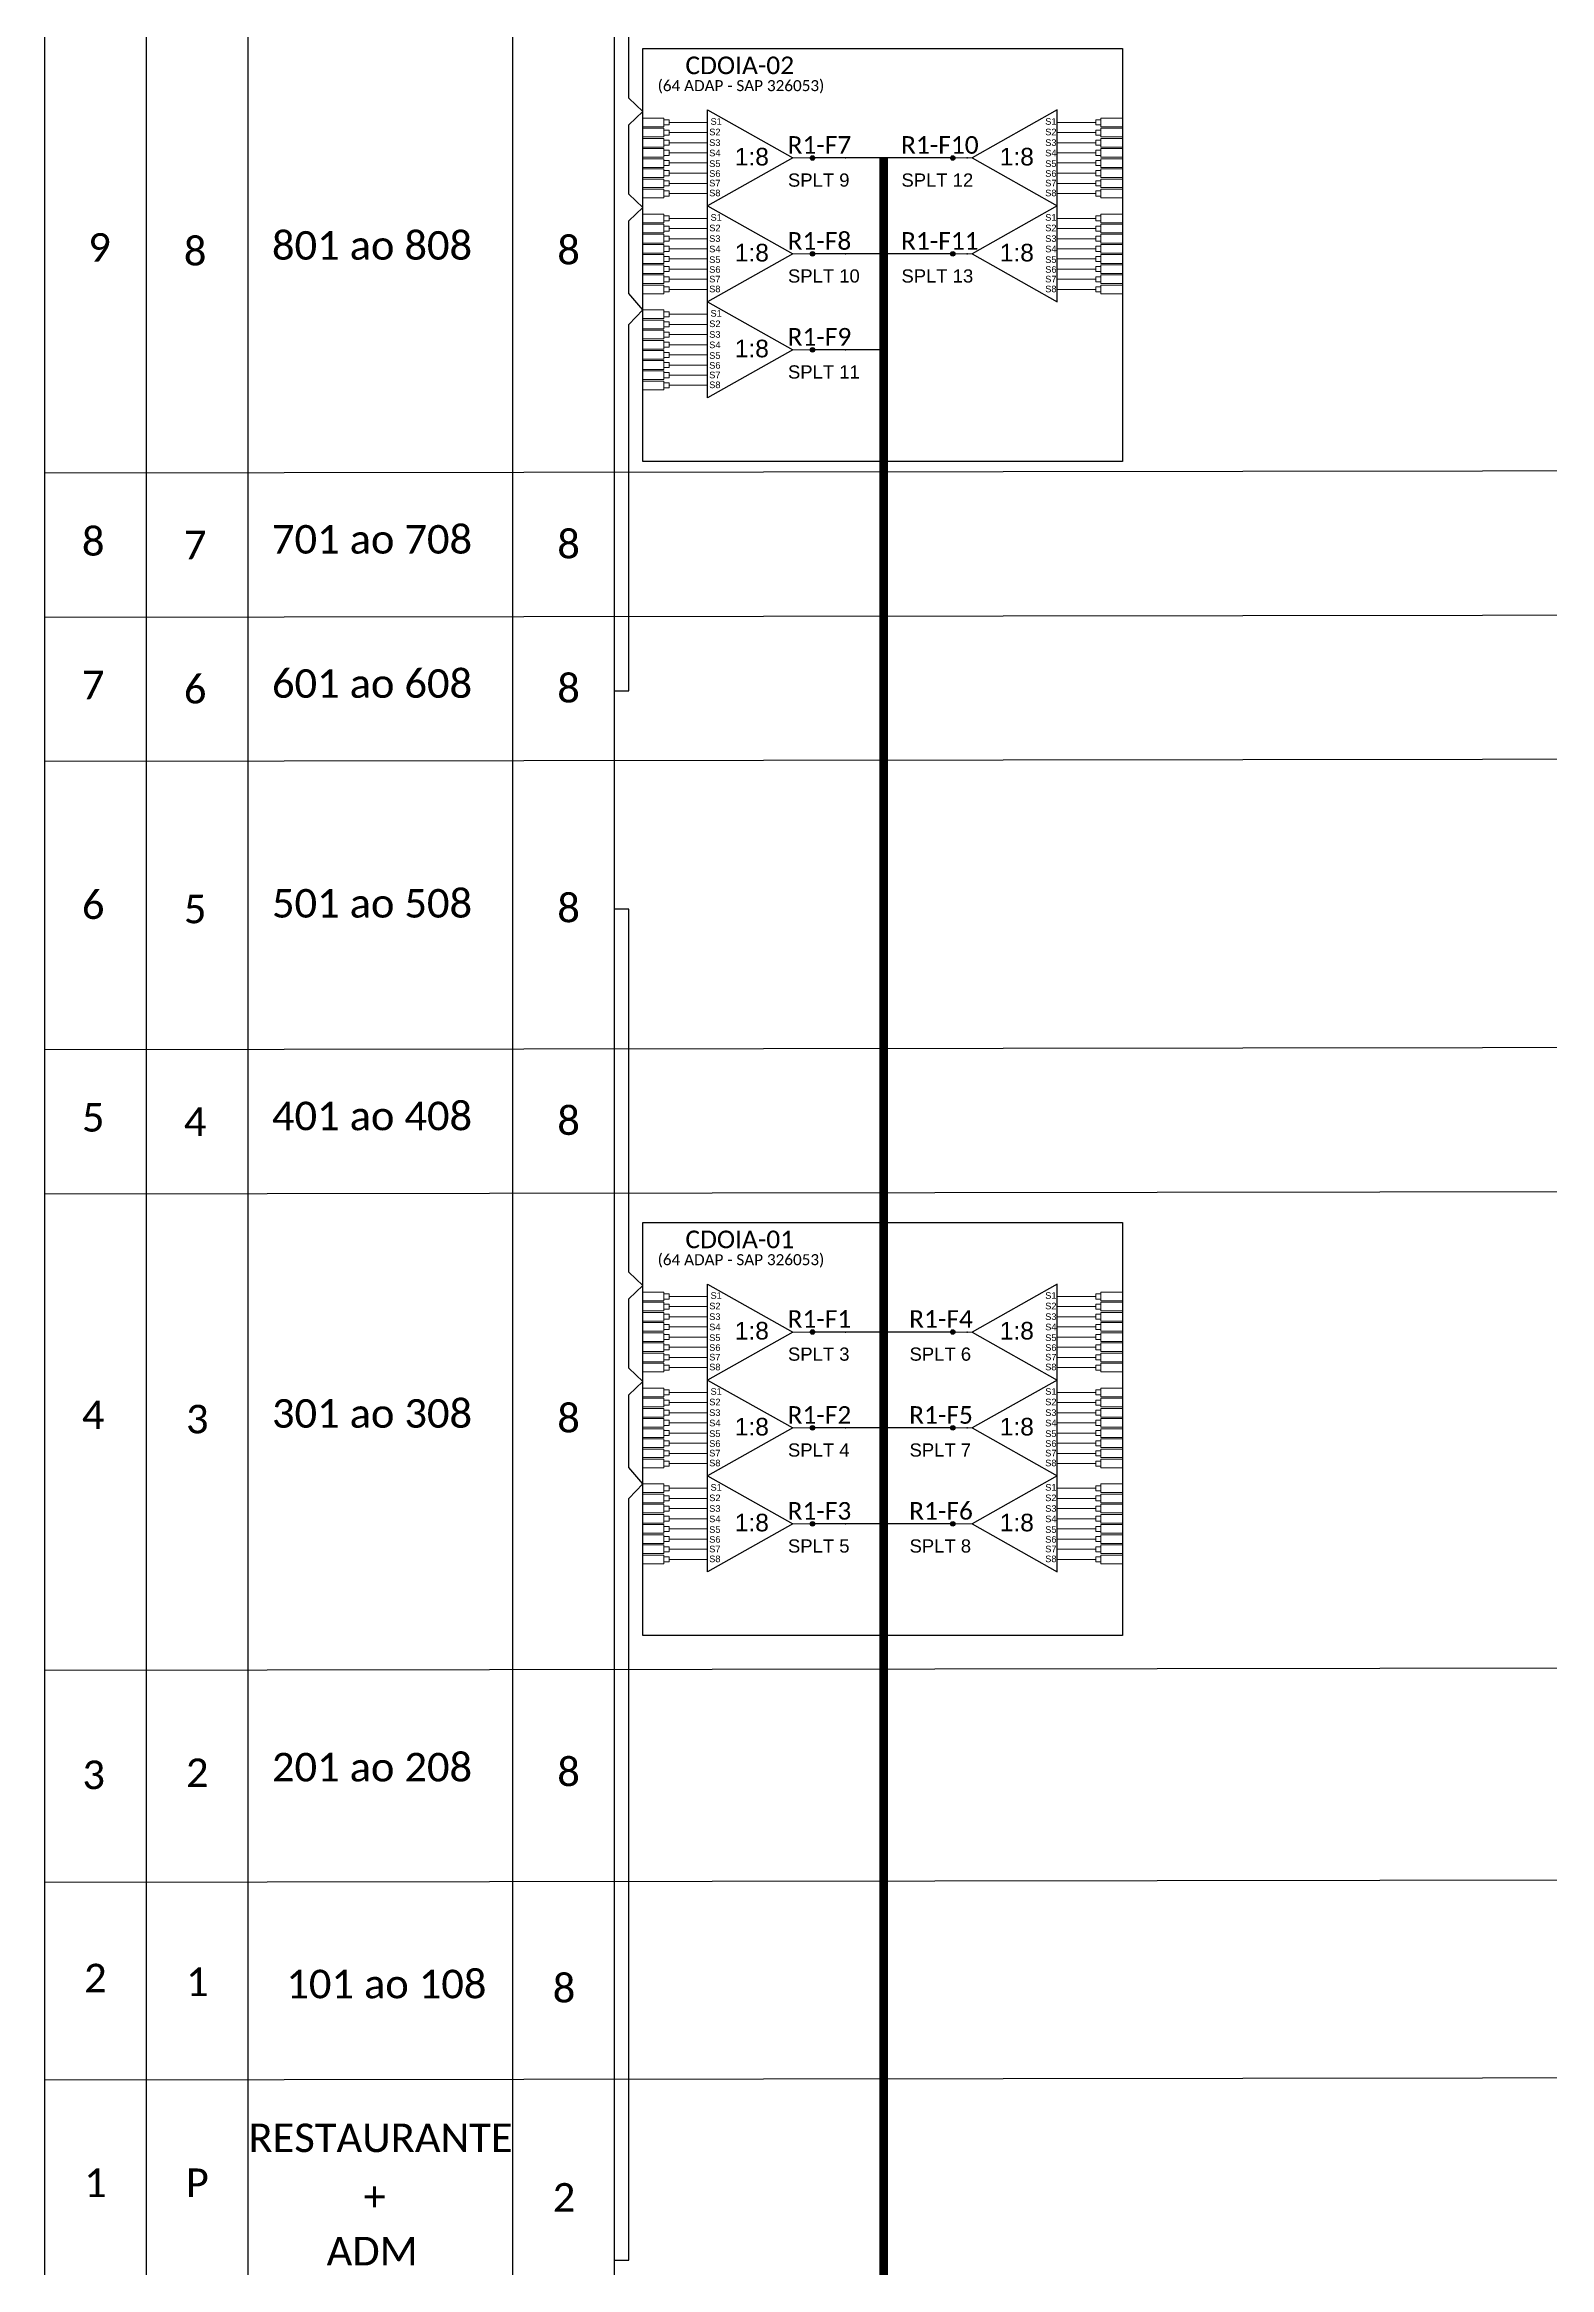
# Model space of a CAD drawing. Header units: metres. Extents: x -1286 to 457, y -500 to 94.
# Drawn here: x 81.3 to 252.2, y -373.2 to -120.7 of the extents above; entities that cross this region are included whole.
import ezdxf
from ezdxf.enums import TextEntityAlignment as Align

# ---------------------------------------------------------------- set-up
doc = ezdxf.new("R2010")
doc.units = ezdxf.units.M
doc.styles.add('ARIAL', font='arial.ttf')
doc.styles.add('WMF-Calibri0', font='calibri.ttf')

# ---------------------------------------------------------------- blocks, each defined once
blk = doc.blocks.new('SPLT_1-8_SC-APC')
at = {"color": 1}
blk.add_lwpolyline([(-7.37, -2.1), (-17.04, -7.55), (-7.37, -13), (-7.37, -2.1)], dxfattribs=at)
at = {"color": 3, "lineweight": 0}
for points in [[(-2.99, -3.51), (-7.37, -3.51)], [(-7.37, -4.66), (-2.99, -4.66)], [(-2.41, -3.02), (-2.41, -4)], [(-2.41, -3.02), (0, -3.02)], [(-2.41, -4), (0, -4)], [(-2.41, -4.17), (-2.41, -5.16)], [(-2.41, -4.17), (0, -4.17)], [(-7.37, -5.82), (-2.99, -5.82)], [(-7.37, -6.97), (-2.99, -6.97)], [(-2.41, -5.16), (0, -5.16)], [(-2.41, -5.32), (-2.41, -6.31)], [(-2.41, -5.32), (0, -5.32)], [(-2.41, -6.31), (0, -6.31)], [(-2.41, -6.48), (-2.41, -7.46)], [(-2.41, -6.48), (0, -6.48)], [(-2.41, -7.46), (0, -7.46)], [(-7.37, -8.12), (-2.99, -8.12)], [(-7.37, -9.28), (-2.99, -9.28)], [(-2.41, -7.63), (-2.41, -8.62)], [(-2.41, -7.63), (0, -7.63)], [(-2.41, -8.62), (0, -8.62)], [(-2.41, -8.78), (-2.41, -9.77)], [(-2.41, -8.78), (0, -8.78)], [(-2.41, -9.77), (0, -9.77)], [(-2.41, -9.94), (-2.41, -10.92)], [(-2.41, -9.94), (0, -9.94)], [(-7.37, -10.43), (-2.99, -10.43)], [(-7.37, -11.58), (-2.99, -11.58)], [(-2.41, -10.92), (0, -10.92)], [(-2.41, -11.09), (-2.41, -12.08)], [(-2.41, -11.09), (0, -11.09)], [(-2.41, -12.08), (0, -12.08)]]:
    blk.add_lwpolyline(points, dxfattribs=at)
for points in [[(-2.99, -3.22), (-2.41, -3.22), (-2.41, -3.8), (-2.99, -3.8)], [(-2.99, -4.38), (-2.41, -4.38), (-2.41, -4.95), (-2.99, -4.95)], [(-2.99, -5.53), (-2.41, -5.53), (-2.41, -6.1), (-2.99, -6.1)], [(-2.99, -6.68), (-2.41, -6.68), (-2.41, -7.26), (-2.99, -7.26)], [(-2.99, -7.84), (-2.41, -7.84), (-2.41, -8.41), (-2.99, -8.41)], [(-2.99, -8.99), (-2.41, -8.99), (-2.41, -9.56), (-2.99, -9.56)], [(-2.99, -10.14), (-2.41, -10.14), (-2.41, -10.72), (-2.99, -10.72)], [(-2.99, -11.3), (-2.41, -11.3), (-2.41, -11.87), (-2.99, -11.87)]]:
    blk.add_lwpolyline(points, close=True, dxfattribs=at)
at = {"color": 1, "lineweight": 0}
blk.add_lwpolyline([(-17.04, -7.55), (-19.26, -7.55)], dxfattribs=at)
at = {"color": 1, "style": 'ARIAL'}
for s, height, p in [('S1', 0.75, (-8.74, -3.78)), ('S2', 0.75, (-8.74, -4.97)), ('1:8', 2, (-13.91, -8.4)), ('S3', 0.75, (-8.74, -6.18)), ('S4', 0.75, (-8.74, -7.36)), ('S5', 0.75, (-8.74, -8.57)), ('S6', 0.75, (-8.74, -9.69)), ('S7', 0.75, (-8.74, -10.78)), ('S8', 0.75, (-8.74, -11.9))]:
    blk.add_text(s, height=height, dxfattribs=at).set_placement(p)
blk = doc.blocks.new('SPLT_1-8_SC-APC_ESQ')
at = {"color": 1}
blk.add_lwpolyline([(7.37, -2.1), (17.04, -7.55), (7.37, -13), (7.37, -2.1)], dxfattribs=at)
at = {"color": 3, "lineweight": 0}
for points in [[(2.41, -3.02), (0, -3.02)], [(2.41, -4), (0, -4)], [(2.41, -4.17), (0, -4.17)], [(2.41, -3.02), (2.41, -4)], [(2.41, -4.17), (2.41, -5.16)], [(2.99, -3.51), (7.37, -3.51)], [(7.37, -4.66), (2.99, -4.66)], [(2.41, -5.16), (0, -5.16)], [(2.41, -5.32), (0, -5.32)], [(2.41, -6.31), (0, -6.31)], [(2.41, -6.48), (0, -6.48)], [(2.41, -7.46), (0, -7.46)], [(2.41, -5.32), (2.41, -6.31)], [(2.41, -6.48), (2.41, -7.46)], [(7.37, -5.82), (2.99, -5.82)], [(7.37, -6.97), (2.99, -6.97)], [(2.41, -7.63), (0, -7.63)], [(2.41, -8.62), (0, -8.62)], [(2.41, -8.78), (0, -8.78)], [(2.41, -9.77), (0, -9.77)], [(2.41, -9.94), (0, -9.94)], [(2.41, -7.63), (2.41, -8.62)], [(2.41, -8.78), (2.41, -9.77)], [(2.41, -9.94), (2.41, -10.92)], [(7.37, -8.12), (2.99, -8.12)], [(7.37, -9.28), (2.99, -9.28)], [(2.41, -10.92), (0, -10.92)], [(2.41, -11.09), (0, -11.09)], [(2.41, -12.08), (0, -12.08)], [(2.41, -11.09), (2.41, -12.08)], [(7.37, -10.43), (2.99, -10.43)], [(7.37, -11.58), (2.99, -11.58)]]:
    blk.add_lwpolyline(points, dxfattribs=at)
for points in [[(2.99, -3.22), (2.41, -3.22), (2.41, -3.8), (2.99, -3.8)], [(2.99, -4.38), (2.41, -4.38), (2.41, -4.95), (2.99, -4.95)], [(2.99, -5.53), (2.41, -5.53), (2.41, -6.1), (2.99, -6.1)], [(2.99, -6.68), (2.41, -6.68), (2.41, -7.26), (2.99, -7.26)], [(2.99, -7.84), (2.41, -7.84), (2.41, -8.41), (2.99, -8.41)], [(2.99, -8.99), (2.41, -8.99), (2.41, -9.56), (2.99, -9.56)], [(2.99, -10.14), (2.41, -10.14), (2.41, -10.72), (2.99, -10.72)], [(2.99, -11.3), (2.41, -11.3), (2.41, -11.87), (2.99, -11.87)]]:
    blk.add_lwpolyline(points, close=True, dxfattribs=at)
at = {"color": 1, "lineweight": 0}
blk.add_lwpolyline([(17.04, -7.55), (19.26, -7.55)], dxfattribs=at)
at = {"color": 1, "style": 'ARIAL'}
for s, height, p in [('S2', 0.75, (7.56, -4.97)), ('S1', 0.75, (7.7, -3.78)), ('S3', 0.75, (7.55, -6.18)), ('S4', 0.75, (7.55, -7.36)), ('1:8', 2, (10.45, -8.4)), ('S5', 0.75, (7.55, -8.57)), ('S6', 0.75, (7.55, -9.69)), ('S7', 0.75, (7.55, -10.78)), ('S8', 0.75, (7.55, -11.9))]:
    blk.add_text(s, height=height, dxfattribs=at).set_placement(p)

msp = doc.modelspace()

# ---------------------------------------------------------------- hatches: boundary and pattern name
h = msp.add_hatch(color=3)
h.dxf.hatch_style = 1
edge = h.paths.add_edge_path()
edge.add_arc((168.53, -133.61), 0.256, 0, 360)
h = msp.add_hatch(color=3)
h.dxf.hatch_style = 1
edge = h.paths.add_edge_path()
edge.add_arc((184.46, -133.61), 0.256, 0, 360)
h = msp.add_hatch(color=3)
h.dxf.hatch_style = 1
edge = h.paths.add_edge_path()
edge.add_arc((168.53, -144.5), 0.256, 0, 360)
h = msp.add_hatch(color=3)
h.dxf.hatch_style = 1
edge = h.paths.add_edge_path()
edge.add_arc((184.46, -144.5), 0.256, 0, 360)
h = msp.add_hatch(color=3)
h.dxf.hatch_style = 1
edge = h.paths.add_edge_path()
edge.add_arc((168.53, -155.4), 0.256, 0, 360)
h = msp.add_hatch(color=3)
h.dxf.hatch_style = 1
edge = h.paths.add_edge_path()
edge.add_arc((168.53, -266.95), 0.256, 0, 360)
h = msp.add_hatch(color=3)
h.dxf.hatch_style = 1
edge = h.paths.add_edge_path()
edge.add_arc((184.46, -266.95), 0.256, 0, 360)
h = msp.add_hatch(color=3)
h.dxf.hatch_style = 1
edge = h.paths.add_edge_path()
edge.add_arc((168.53, -277.84), 0.256, 0, 360)
h = msp.add_hatch(color=3)
h.dxf.hatch_style = 1
edge = h.paths.add_edge_path()
edge.add_arc((184.46, -277.84), 0.256, 0, 360)
h = msp.add_hatch(color=3)
h.dxf.hatch_style = 1
edge = h.paths.add_edge_path()
edge.add_arc((168.53, -288.74), 0.256, 0, 360)
h = msp.add_hatch(color=3)
h.dxf.hatch_style = 1
edge = h.paths.add_edge_path()
edge.add_arc((184.46, -288.74), 0.256, 0, 360)

# ---------------------------------------------------------------- linework, layer by layer
for points in [[(81.28, -71.15), (81.28, -417.99)], [(92.85, -71.15), (92.85, -417.99)], [(104.43, -417.99), (104.43, -71.15)], [(134.44, -71.15), (134.44, -417.99)], [(146.02, -417.99), (146.02, -71.15)], [(81.28, -169.38), (435.2, -168.88)], [(81.28, -185.76), (435.2, -185.26)], [(81.28, -202.13), (435.2, -201.63)], [(81.28, -234.87), (435.2, -234.37)], [(81.28, -251.24), (435.2, -250.74)], [(81.28, -305.34), (435.2, -304.83)], [(81.28, -329.42), (435.2, -328.92)], [(81.28, -351.9), (435.2, -351.4)]]:
    msp.add_lwpolyline(points)
at = {"color": 3}
for points in [[(146.01, -194.14), (147.66, -194.14), (147.66, -152.52), (149.24, -150.87), (147.67, -149.01), (147.67, -140.73), (149.24, -139.22), (147.67, -137.71), (147.67, -129.83), (149.24, -128.32), (147.67, -126.82), (147.67, -95.65), (146.02, -95.65)], [(146.01, -372.37), (147.66, -372.37), (147.66, -285.86), (149.24, -284.21), (147.67, -282.35), (147.67, -274.07), (149.24, -272.56), (147.67, -271.05), (147.67, -263.17), (149.24, -261.66), (147.67, -260.16), (147.67, -218.93), (146.02, -218.93)]]:
    msp.add_lwpolyline(points, dxfattribs=at)
at = {"color": 1}
for points in [[(149.24, -121.17), (203.73, -121.17), (203.73, -168.07), (149.24, -168.07)], [(149.24, -254.51), (203.73, -254.51), (203.73, -301.41), (149.24, -301.41)]]:
    msp.add_lwpolyline(points, close=True, dxfattribs=at)
at = {"color": 5}
for points in [[(184.44, -133.61), (168.78, -133.61)], [(184.44, -144.5), (168.78, -144.5)], [(176.61, -155.4), (168.78, -155.4)], [(184.44, -266.95), (168.78, -266.95)], [(184.44, -277.84), (168.78, -277.84)], [(176.61, -288.74), (168.78, -288.74)], [(184.44, -288.74), (168.78, -288.74)]]:
    msp.add_lwpolyline(points, dxfattribs=at)
at = {"color": 5, "const_width": 1}
msp.add_lwpolyline([(231.99, -384.03), (231.99, -379.81), (176.61, -379.81), (176.61, -133.61)], dxfattribs=at)
at = {"color": 3}
for centre in [(168.53, -133.61), (184.46, -133.61), (168.53, -144.5), (184.46, -144.5), (168.53, -155.4), (168.53, -266.95), (184.46, -266.95), (168.53, -277.84), (184.46, -277.84), (168.53, -288.74), (184.46, -288.74)]:
    msp.add_circle(centre, 0.256, dxfattribs=at)
for p in [(172.27, -133.61), (186.08, -133.61), (172.27, -144.5), (186.08, -144.5), (172.27, -155.4), (172.27, -266.95), (186.08, -266.95), (172.27, -277.84), (186.08, -277.84), (172.27, -288.74)]:
    msp.add_point(p)

# ---------------------------------------------------------------- block references
for p in [(149.24, -126.06), (149.24, -136.96), (149.24, -147.85), (149.24, -259.4), (149.24, -270.3), (149.24, -281.19)]:
    msp.add_blockref('SPLT_1-8_SC-APC_ESQ', p)
for p in [(203.7, -126.06), (203.7, -136.96), (203.7, -259.4), (203.7, -270.3), (203.7, -281.19)]:
    msp.add_blockref('SPLT_1-8_SC-APC', p, dxfattribs=at)

# ---------------------------------------------------------------- texts
at = {"color": 1, "style": 'WMF-Calibri0'}
for s, p in [('CDOIA-02', (154.09, -124.09)), ('CDOIA-01', (154.09, -257.43))]:
    msp.add_text(s, height=2, dxfattribs=at).set_placement(p)
for p in [(160.4, -126.02), (160.4, -259.36)]:
    msp.add_text('(64 ADAP - SAP 326053)', height=1.25, dxfattribs=at).set_placement(p, align=Align.CENTER)
at = {"color": 5, "style": 'WMF-Calibri0'}
for s, p in [('R1-F7', (165.69, -133.13)), ('R1-F10', (178.58, -133.13)), ('R1-F8', (165.69, -144.03)), ('R1-F11', (178.58, -144.03)), ('R1-F9', (165.69, -154.92)), ('R1-F1', (165.69, -266.47)), ('R1-F4', (179.5, -266.47)), ('R1-F2', (165.69, -277.37)), ('R1-F5', (179.5, -277.37)), ('R1-F3', (165.69, -288.26)), ('R1-F6', (179.5, -288.26))]:
    msp.add_text(s, height=2, dxfattribs=at).set_placement(p)
at = {"color": 7}
for s, height, style, p in [('SPLT 9', 1.5, 'ARIAL', (165.74, -136.87)), ('SPLT 12', 1.5, 'ARIAL', (178.63, -136.87)), ('801 ao 808', 3.24, 'WMF-Calibri0', (107.13, -145.16)), ('SPLT 10', 1.5, 'ARIAL', (165.74, -147.76)), ('SPLT 13', 1.5, 'ARIAL', (178.63, -147.76)), ('SPLT 11', 1.5, 'ARIAL', (165.74, -158.66)), ('701 ao 708', 3.24, 'WMF-Calibri0', (107.13, -178.54)), ('601 ao 608', 3.24, 'WMF-Calibri0', (107.13, -194.92)), ('501 ao 508', 3.24, 'WMF-Calibri0', (107.13, -219.88)), ('401 ao 408', 3.24, 'WMF-Calibri0', (107.13, -244.03)), ('SPLT 3', 1.5, 'ARIAL', (165.74, -270.21)), ('SPLT 6', 1.5, 'ARIAL', (179.55, -270.21)), ('301 ao 308', 3.24, 'WMF-Calibri0', (107.13, -277.82)), ('SPLT 4', 1.5, 'ARIAL', (165.74, -281.1)), ('SPLT 7', 1.5, 'ARIAL', (179.55, -281.1)), ('SPLT 5', 1.5, 'ARIAL', (165.74, -292)), ('SPLT 8', 1.5, 'ARIAL', (179.55, -292)), ('201 ao 208', 3.24, 'WMF-Calibri0', (107.13, -317.99)), ('101 ao 108', 3.24, 'WMF-Calibri0', (108.76, -342.62)), ('RESTAURANTE', 3.24, 'WMF-Calibri0', (104.46, -360.09)), ('+', 3.24, 'WMF-Calibri0', (117.53, -366.76)), ('ADM', 3.24, 'WMF-Calibri0', (113.33, -372.96))]:
    msp.add_text(s, height=height, dxfattribs=dict(at, style=style)).set_placement(p)
at = {"color": 7, "style": 'WMF-Calibri0'}
msp.add_text('9', height=3.24, dxfattribs=at).set_placement((87.53, -143.77), align=Align.MIDDLE_CENTER)
for tag, flags, p in [('8', 4, (98.4, -144.19)), ('8', 4, (140.82, -144.07)), ('8', 4, (86.82, -177.15)), ('7', 4, (98.4, -177.57)), ('8', 4, (140.82, -177.46)), ('7', 4, (86.82, -193.46)), ('6', 4, (98.4, -193.94)), ('8', 4, (140.82, -193.83)), ('6', 4, (86.82, -218.42)), ('8', 4, (140.82, -218.79)), ('5', 4, (98.4, -218.91)), ('5', 4, (86.82, -242.57)), ('4', 4, (98.4, -243.06)), ('8', 4, (140.82, -242.94)), ('4', 4, (86.82, -276.36)), ('3', 4, (98.64, -276.84)), ('8', 4, (140.82, -276.73)), ('3', 4, (86.87, -317.24)), ('2', 4, (98.64, -317.01)), ('8', 4, (140.82, -316.9)), ('2', 4, (87.07, -340.32)), ('1', 12, (98.64, -340.75)), ('8', 4, (140.3, -341.47)), ('1', 4, (87.07, -363.57)), ('P', 4, (98.64, -363.57)), ('2', 4, (140.3, -365.23))]:
    msp.add_attdef(tag, text='XX', height=3.24, dxfattribs=dict(at, flags=flags)).set_placement(p, align=Align.MIDDLE_CENTER)

doc.saveas('drawing.dxf')
